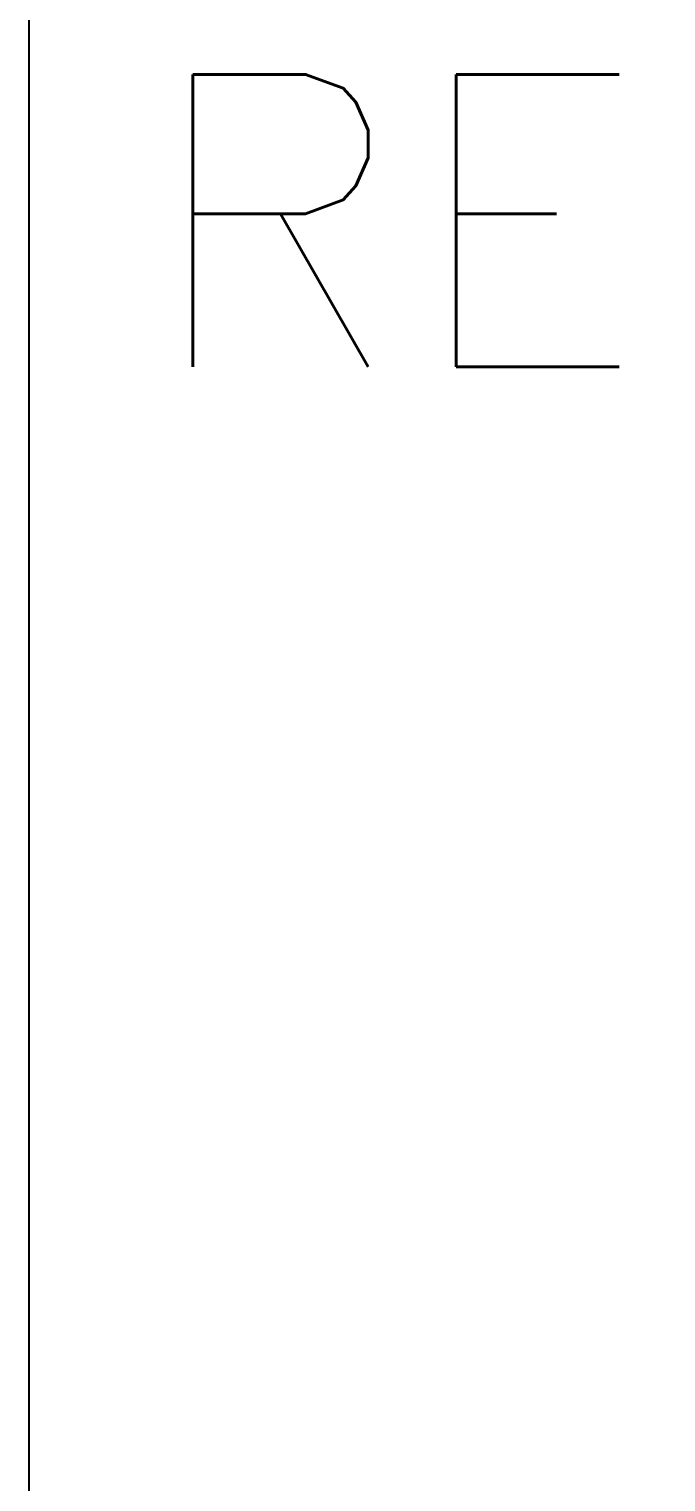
# Model space of a CAD drawing. Header units: inches. Extents: x 15 to 148, y 10 to 111.
# Drawn here: x 144.031 to 144.439, y 99.626 to 100.557 of the extents above; entities that cross this region are included whole.
import ezdxf
from ezdxf.enums import TextEntityAlignment as Align

# ---------------------------------------------------------------- set-up
doc = ezdxf.new("R2010")
doc.units = ezdxf.units.IN
doc.header["$MEASUREMENT"] = 0
for name, color, linetype in [('BLK_12AWG', 7, 'Continuous'), ('SYMS', 7, 'Continuous'), ('TAGS', 250, 'Continuous')]:
    doc.layers.add(name, color=color, linetype=linetype)
doc.styles.add('WD', font='romans.shx')

# ---------------------------------------------------------------- blocks, each defined once
blk = doc.blocks.new('VCN1RDUP')
at = {"style": 'WD'}
for tag, width, p in [('INST', 0.7, (-0.28125, 0.57746)), ('LOC', 0.7, (-0.28125, 0.40786)), ('DESC1', 0.7, (-0.28125, 0.25161)), ('DESC2', 0.7, (-0.28125, 0.09537)), ('RATING1', 0.9, (-0.28125, -0.06088))]:
    blk.add_attdef(tag, text='', height=0.125, dxfattribs=dict(at, width=width)).set_placement(p, align=Align.RIGHT)
at = {"linetype": 'Continuous', "style": 'WD', "flags": 8}
for tag, p in [('TERM02', (0.01575, 0.28125)), ('TERM05', (0.39075, 0.28125)), ('TERM06', (0.58658, 0.08019))]:
    blk.add_attdef(tag, p, '', height=0.125, dxfattribs=at)
at = {"linetype": 'Continuous', "style": 'WD', "flags": 9}
for tag, p in [('ASSYCODE', (-0.07136, 0.22997)), ('CAT', (-0.10817, 0.22974)), ('MFG', (-0.08873, 0.2278))]:
    blk.add_attdef(tag, text='', height=0.01, rotation=90, dxfattribs=at).set_placement(p, align=Align.CENTER)
at = {"style": 'WD', "flags": 9}
blk.add_attdef('FAMILY', (-0.15234, 0.20469), '', height=0.01, rotation=90, dxfattribs=at)
at = {"style": 'WD', "flags": 1}
for tag, p in [('X2TERM02', (0, 0.1875)), ('X2TERM05', (0.375, 0.1875)), ('X1TERM03', (0.1404, 0.0003)), ('X1TERM06', (0.5154, 0.0003)), ('X8TERM01', (0, -0.1875)), ('X8TERM04', (0.375, -0.1875))]:
    blk.add_attdef(tag, p, '', height=0.0125, dxfattribs=at)
at = {"style": 'WD'}
blk.add_attdef('TAG1', text='', height=0.125, dxfattribs=at).set_placement((-0.28125, -0.21713), align=Align.RIGHT)
at = {"linetype": 'Continuous', "style": 'WD', "flags": 8}
for tag, p in [('TERM01', (0.01575, -0.28125)), ('TERM04', (0.39075, -0.28125))]:
    blk.add_attdef(tag, text='', height=0.125, dxfattribs=at).set_placement(p, align=Align.TOP_LEFT)

msp = doc.modelspace()

# ---------------------------------------------------------------- linework, layer by layer
at = {"layer": 'BLK_12AWG'}
msp.add_line((144.03061, 99.22426), (144.03061, 101.49128), dxfattribs=at)

# ---------------------------------------------------------------- block references
at = {"layer": 'SYMS'}
ref = msp.add_blockref('VCN1RDUP', (145.47349, 100.66629), dxfattribs=dict(at, xscale=1.5, yscale=1.5, zscale=1.5))
ref.add_attrib('TAG1', 'RECPT1', dxfattribs={"layer": 'TAGS', "height": 0.1875, "style": 'WD'}).set_placement((145.05162, 100.34059), align=Align.RIGHT)

doc.saveas('drawing.dxf')
